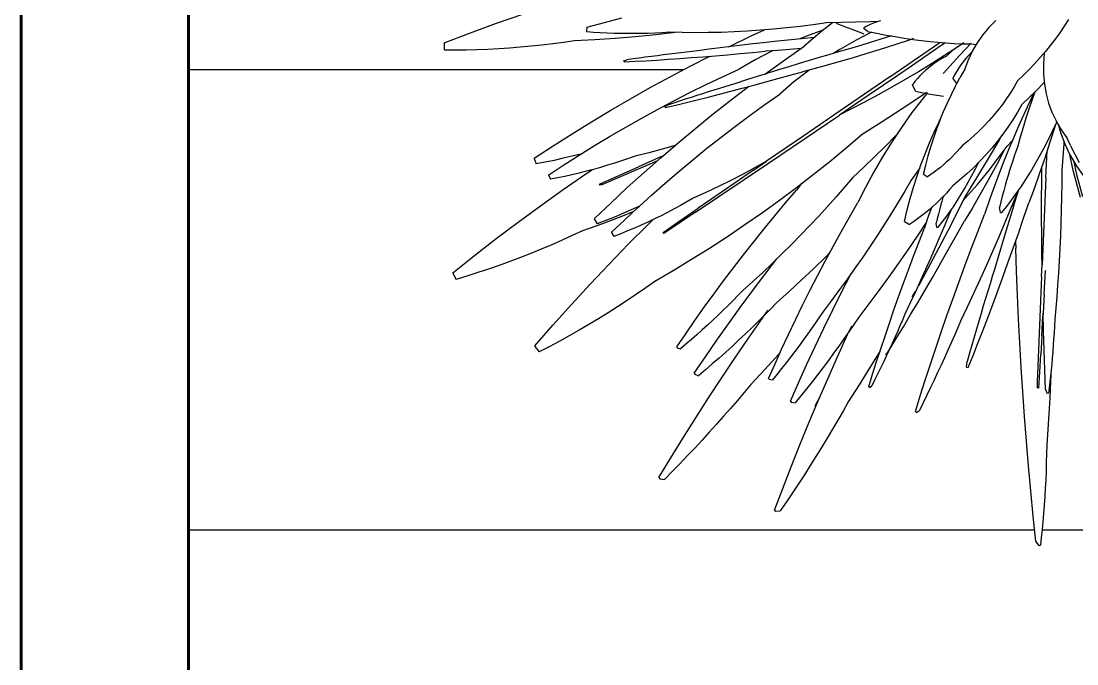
# Model space of a CAD drawing. Header units: metres. Extents: x 244.4 to 340.3, y -4.1 to 64.3.
# Drawn here: x 244.401 to 245.347, y 40.267 to 40.843 of the extents above; entities that cross this region are included whole.
import ezdxf

# ---------------------------------------------------------------- set-up
doc = ezdxf.new("R2010")
doc.units = ezdxf.units.M
doc.layers.add('A-WALL', color=6, linetype='Continuous', lineweight=60)
doc.layers.add('Edges', color=7, linetype='Continuous')

msp = doc.modelspace()

# ---------------------------------------------------------------- linework, layer by layer
at = {"layer": 'A-WALL'}
for p, q in [((244.40089, 31.3523), (244.40089, 64.279)), ((244.55089, 40.38724), (244.55089, 59.97708)), ((244.55089, 31.3523), (244.55089, 40.38724))]:
    msp.add_line(p, q, dxfattribs=at)
at = {"layer": 'Edges'}
for p, q in [((244.8269, 40.84136), (244.85048, 40.8497)), ((244.92354, 40.84215), (244.93919, 40.84628)), ((244.8034, 40.83273), (244.8269, 40.84136)), ((244.90791, 40.83783), (244.90733, 40.83418)), ((244.90791, 40.83783), (244.92354, 40.84215)), ((245.08693, 40.83726), (245.0751, 40.8361)), ((245.09878, 40.83861), (245.08693, 40.83726)), ((245.11064, 40.84014), (245.09878, 40.83861)), ((245.12251, 40.84185), (245.11064, 40.84014)), ((245.12801, 40.8419), (245.11849, 40.8345)), ((245.13553, 40.84197), (245.12251, 40.84185)), ((245.13163, 40.84132), (245.13114, 40.84193)), ((245.13163, 40.84132), (245.13961, 40.83811)), ((245.14858, 40.84227), (245.13553, 40.84197)), ((245.13961, 40.83811), (245.14748, 40.83507)), ((245.16167, 40.84273), (245.14858, 40.84227)), ((245.15603, 40.83683), (245.15662, 40.8376)), ((245.15916, 40.83413), (245.15603, 40.83683)), ((245.15818, 40.83854), (245.15662, 40.8376)), ((245.1598, 40.83943), (245.15818, 40.83854)), ((245.16149, 40.84026), (245.1598, 40.83943)), ((245.16325, 40.84104), (245.16149, 40.84026)), ((245.16918, 40.84309), (245.16167, 40.84273)), ((245.16508, 40.84176), (245.16325, 40.84104)), ((245.16697, 40.84242), (245.16508, 40.84176)), ((245.16894, 40.84303), (245.16697, 40.84242)), ((245.17097, 40.84358), (245.16894, 40.84303)), ((245.26791, 40.83754), (245.26232, 40.83088)), ((245.27414, 40.84378), (245.26791, 40.83754)), ((245.33545, 40.83882), (245.33148, 40.83297)), ((245.33926, 40.84476), (245.33545, 40.83882)), ((244.77997, 40.8238), (244.8034, 40.83273)), ((244.90767, 40.83367), (244.90733, 40.83418)), ((244.91371, 40.83322), (244.90767, 40.83367)), ((244.91979, 40.83285), (244.91371, 40.83322)), ((244.93316, 40.82779), (244.91491, 40.82655)), ((244.92588, 40.83255), (244.91979, 40.83285)), ((244.932, 40.83233), (244.92588, 40.83255)), ((244.93813, 40.83218), (244.932, 40.83233)), ((244.95143, 40.82933), (244.93316, 40.82779)), ((244.94429, 40.83211), (244.93813, 40.83218)), ((244.95046, 40.83212), (244.94429, 40.83211)), ((244.95665, 40.8322), (244.95046, 40.83212)), ((244.96972, 40.83117), (244.95143, 40.82933)), ((244.96286, 40.83236), (244.95665, 40.8322)), ((244.96908, 40.8326), (244.96286, 40.83236)), ((244.97531, 40.83291), (244.96908, 40.8326)), ((244.98683, 40.83317), (244.96972, 40.83117)), ((244.98156, 40.8333), (244.97531, 40.83291)), ((244.99311, 40.83302), (244.98156, 40.8333)), ((245.00472, 40.83291), (244.99311, 40.83302)), ((245.01636, 40.83299), (245.00472, 40.83291)), ((245.02805, 40.83325), (245.01636, 40.83299)), ((245.03977, 40.83369), (245.02805, 40.83325)), ((245.03676, 40.82124), (245.05512, 40.83001)), ((245.05152, 40.83431), (245.03977, 40.83369)), ((245.0633, 40.83511), (245.05152, 40.83431)), ((245.05512, 40.83001), (245.06682, 40.83541)), ((245.0751, 40.8361), (245.0633, 40.83511)), ((245.10282, 40.82787), (245.09386, 40.82696)), ((245.10443, 40.82985), (245.09851, 40.82743)), ((245.11849, 40.8345), (245.10258, 40.82091)), ((245.11165, 40.82873), (245.10282, 40.82787)), ((245.11935, 40.83516), (245.10443, 40.82985)), ((245.11174, 40.82874), (245.11165, 40.82873)), ((245.14748, 40.83507), (245.15524, 40.83219)), ((245.16267, 40.83341), (245.14906, 40.82636)), ((245.15524, 40.83219), (245.15608, 40.83189)), ((245.15916, 40.83413), (245.16759, 40.83241)), ((245.16759, 40.83241), (245.17588, 40.83084)), ((245.18064, 40.83), (245.17127, 40.82711)), ((245.17588, 40.83084), (245.18402, 40.82941)), ((245.18402, 40.82941), (245.19203, 40.82811)), ((245.19203, 40.82811), (245.19988, 40.82696)), ((245.20045, 40.82771), (245.19733, 40.82666)), ((245.26232, 40.83088), (245.25739, 40.82382)), ((245.33148, 40.83297), (245.32735, 40.82723)), ((244.77997, 40.8238), (244.78001, 40.81778)), ((244.81909, 40.81799), (244.80943, 40.81761)), ((244.82877, 40.8185), (244.81909, 40.81799)), ((244.83845, 40.81913), (244.82877, 40.8185)), ((244.84815, 40.8199), (244.83845, 40.81913)), ((244.85785, 40.82079), (244.84815, 40.8199)), ((244.86755, 40.8218), (244.85785, 40.82079)), ((244.87726, 40.82295), (244.86755, 40.8218)), ((244.88697, 40.82421), (244.87726, 40.82295)), ((244.89668, 40.82561), (244.88697, 40.82421)), ((244.91491, 40.82655), (244.89668, 40.82561)), ((245.01726, 40.81804), (245.00713, 40.81672)), ((245.02729, 40.81931), (245.01726, 40.81804)), ((245.03718, 40.82054), (245.02729, 40.81931)), ((245.03472, 40.82023), (245.03676, 40.82124)), ((245.04696, 40.82172), (245.03718, 40.82054)), ((245.0566, 40.82286), (245.04696, 40.82172)), ((245.06612, 40.82396), (245.0566, 40.82286)), ((245.0755, 40.825), (245.06612, 40.82396)), ((245.08475, 40.82601), (245.0755, 40.825)), ((245.08969, 40.81795), (245.07846, 40.81703)), ((245.09386, 40.82696), (245.08475, 40.82601)), ((245.08594, 40.80919), (245.10258, 40.82091)), ((245.0997, 40.81889), (245.08969, 40.81795)), ((245.13447, 40.81794), (245.12908, 40.81449)), ((245.14178, 40.81814), (245.13325, 40.8157)), ((245.14906, 40.82636), (245.13447, 40.81794)), ((245.15017, 40.8205), (245.14178, 40.81814)), ((245.16077, 40.82384), (245.15017, 40.8205)), ((245.17054, 40.81797), (245.15775, 40.81399)), ((245.17127, 40.82711), (245.16077, 40.82384)), ((245.18374, 40.8222), (245.17054, 40.81797)), ((245.17919, 40.79344), (245.22418, 40.82423)), ((245.19733, 40.82666), (245.18374, 40.8222)), ((245.19988, 40.82696), (245.20759, 40.82595)), ((245.20759, 40.82595), (245.21515, 40.82508)), ((245.22234, 40.81941), (245.21071, 40.81136)), ((245.21515, 40.82508), (245.22256, 40.82436)), ((245.22874, 40.82386), (245.22234, 40.81941)), ((245.22256, 40.82436), (245.22982, 40.82377)), ((245.23987, 40.81998), (245.22828, 40.81247)), ((245.22982, 40.82377), (245.23693, 40.82333)), ((245.23731, 40.8185), (245.23459, 40.81617)), ((245.23693, 40.82333), (245.24389, 40.82303)), ((245.24553, 40.82377), (245.23987, 40.81998)), ((245.25205, 40.82352), (245.2416, 40.81259)), ((245.24389, 40.82303), (245.25068, 40.82287)), ((245.25638, 40.82204), (245.25068, 40.82287)), ((245.25739, 40.82382), (245.25314, 40.81636)), ((245.32304, 40.82159), (245.31857, 40.81605)), ((245.32735, 40.82723), (245.32304, 40.82159)), ((244.78052, 40.81722), (244.78001, 40.81778)), ((244.79014, 40.81722), (244.78052, 40.81722)), ((244.79978, 40.81735), (244.79014, 40.81722)), ((244.80943, 40.81761), (244.79978, 40.81735)), ((244.94091, 40.80776), (244.94358, 40.80868)), ((244.94915, 40.80946), (244.94358, 40.80868)), ((244.95467, 40.81021), (244.94915, 40.80946)), ((244.96014, 40.81094), (244.95467, 40.81021)), ((244.96557, 40.81166), (244.96014, 40.81094)), ((244.96055, 40.80786), (244.97053, 40.80847)), ((244.97094, 40.81236), (244.96557, 40.81166)), ((244.97053, 40.80847), (244.98068, 40.80914)), ((244.97627, 40.81304), (244.97094, 40.81236)), ((244.98155, 40.8137), (244.97627, 40.81304)), ((244.98068, 40.80914), (244.99099, 40.80985)), ((244.98677, 40.81434), (244.98155, 40.8137)), ((244.99194, 40.81496), (244.98677, 40.81434)), ((244.99099, 40.80985), (245.00148, 40.81062)), ((244.99706, 40.81557), (244.99194, 40.81496)), ((245.00212, 40.81615), (244.99706, 40.81557)), ((245.00043, 40.80297), (245.01789, 40.8119)), ((245.00148, 40.81062), (245.01213, 40.81144)), ((245.00713, 40.81672), (245.00212, 40.81615)), ((245.01213, 40.81144), (245.02295, 40.81231)), ((245.02295, 40.81231), (245.03392, 40.81323)), ((245.03392, 40.81323), (245.04506, 40.8142)), ((245.05872, 40.8087), (245.04422, 40.80029)), ((245.04506, 40.8142), (245.05636, 40.81522)), ((245.05636, 40.81522), (245.06781, 40.81629)), ((245.07361, 40.81643), (245.05872, 40.8087)), ((245.07846, 40.81703), (245.06781, 40.81629)), ((245.06947, 40.79725), (245.08594, 40.80919)), ((245.07427, 40.81674), (245.07361, 40.81643)), ((245.11581, 40.8106), (245.10689, 40.80795)), ((245.1246, 40.81319), (245.11581, 40.8106)), ((245.13325, 40.8157), (245.1246, 40.81319)), ((245.1454, 40.81026), (245.13352, 40.80678)), ((245.15775, 40.81399), (245.1454, 40.81026)), ((245.21071, 40.81136), (245.19871, 40.8031)), ((245.22828, 40.81247), (245.21659, 40.80512)), ((245.22428, 40.80878), (245.22152, 40.80708)), ((245.2271, 40.81036), (245.22428, 40.80878)), ((245.22998, 40.81181), (245.2271, 40.81036)), ((245.23459, 40.81617), (245.22998, 40.81181)), ((245.2416, 40.81259), (245.23029, 40.80006)), ((245.24702, 40.80952), (245.24494, 40.80692)), ((245.24918, 40.81202), (245.24702, 40.80952)), ((245.25271, 40.81561), (245.24914, 40.80778)), ((245.25143, 40.81441), (245.24918, 40.81202)), ((245.25271, 40.81561), (245.25143, 40.81441)), ((245.25278, 40.81573), (245.25271, 40.81561)), ((245.25314, 40.81636), (245.25278, 40.81573)), ((245.25291, 40.81585), (245.25278, 40.81573)), ((245.31394, 40.81061), (245.30915, 40.80528)), ((245.31857, 40.81605), (245.31394, 40.81061)), ((245.31746, 40.81456), (245.31684, 40.8051)), ((245.31754, 40.81508), (245.31746, 40.81456)), ((244.55089, 40.79996), (244.99472, 40.79996)), ((244.94111, 40.80679), (244.94091, 40.80776)), ((244.94111, 40.80679), (244.95074, 40.8073)), ((244.95074, 40.8073), (244.96055, 40.80786)), ((244.98246, 40.79348), (245.00043, 40.80297)), ((245.02942, 40.79346), (245.04422, 40.80029)), ((245.07941, 40.79957), (245.07001, 40.79664)), ((245.08869, 40.80243), (245.07941, 40.79957)), ((245.09786, 40.80522), (245.08869, 40.80243)), ((245.10658, 40.79918), (245.09333, 40.78888)), ((245.10689, 40.80795), (245.09786, 40.80522)), ((245.11125, 40.80064), (245.1009, 40.79799)), ((245.10718, 40.7996), (245.10658, 40.79918)), ((245.12213, 40.80358), (245.11125, 40.80064)), ((245.13352, 40.80678), (245.12213, 40.80358)), ((245.19871, 40.8031), (245.18637, 40.79464)), ((245.21659, 40.80512), (245.20479, 40.79792)), ((245.21109, 40.79907), (245.20863, 40.79677)), ((245.21361, 40.80126), (245.21109, 40.79907)), ((245.21618, 40.80332), (245.21361, 40.80126)), ((245.21882, 40.80526), (245.21618, 40.80332)), ((245.22152, 40.80708), (245.21882, 40.80526)), ((245.23029, 40.80006), (245.22711, 40.79634)), ((245.24102, 40.80139), (245.23919, 40.79846)), ((245.24294, 40.80421), (245.24102, 40.80139)), ((245.24253, 40.79312), (245.24668, 40.80034)), ((245.24494, 40.80692), (245.24294, 40.80421)), ((245.24914, 40.80778), (245.24626, 40.79962)), ((245.24743, 40.80249), (245.2473, 40.80226)), ((245.30419, 40.80005), (245.29907, 40.79493)), ((245.30915, 40.80528), (245.30419, 40.80005)), ((245.31684, 40.8051), (245.31693, 40.79588)), ((244.96463, 40.78374), (244.98246, 40.79348)), ((245.01471, 40.78644), (245.02942, 40.79346)), ((245.05087, 40.79058), (245.04114, 40.78745)), ((245.0605, 40.79364), (245.05087, 40.79058)), ((245.06764, 40.79589), (245.0605, 40.79364)), ((245.06764, 40.79589), (245.06947, 40.79725)), ((245.07001, 40.79664), (245.06764, 40.79589)), ((245.06813, 40.78886), (245.07891, 40.79182)), ((245.07891, 40.79182), (245.08983, 40.79487)), ((245.08983, 40.79487), (245.1009, 40.79799)), ((245.17919, 40.79344), (245.13962, 40.76621)), ((245.18637, 40.79464), (245.17371, 40.78599)), ((245.19289, 40.79089), (245.18089, 40.78402)), ((245.20479, 40.79792), (245.19289, 40.79089)), ((245.20391, 40.79179), (245.20165, 40.78912)), ((245.20624, 40.79434), (245.20391, 40.79179)), ((245.20863, 40.79677), (245.20624, 40.79434)), ((245.23745, 40.79543), (245.23578, 40.79229)), ((245.23939, 40.78731), (245.23578, 40.79229)), ((245.23919, 40.79846), (245.23745, 40.79543)), ((245.23939, 40.78731), (245.2421, 40.79237)), ((245.24253, 40.79312), (245.2421, 40.79237)), ((245.29378, 40.78991), (245.29063, 40.78445)), ((245.29907, 40.79493), (245.29378, 40.78991)), ((245.31693, 40.79588), (245.31775, 40.78692)), ((244.94694, 40.77377), (244.96463, 40.78374)), ((245.00011, 40.77922), (245.01471, 40.78644)), ((245.02155, 40.78144), (245.01652, 40.77987)), ((245.02652, 40.78299), (245.02155, 40.78144)), ((245.02651, 40.77779), (245.03669, 40.78044)), ((245.03144, 40.78451), (245.02652, 40.78299)), ((245.03632, 40.78599), (245.03144, 40.78451)), ((245.04114, 40.78745), (245.03632, 40.78599)), ((245.03669, 40.78044), (245.04702, 40.78317)), ((245.03703, 40.77273), (245.05259, 40.78466)), ((245.04702, 40.78317), (245.0575, 40.78597)), ((245.0575, 40.78597), (245.06813, 40.78886)), ((245.09333, 40.78888), (245.08059, 40.77799)), ((245.17371, 40.78599), (245.16075, 40.77719)), ((245.18089, 40.78402), (245.16878, 40.77732)), ((245.20165, 40.78912), (245.19944, 40.78634)), ((245.20226, 40.78045), (245.19944, 40.78634)), ((245.20226, 40.78045), (245.21181, 40.77852)), ((245.23439, 40.7776), (245.23815, 40.78504)), ((245.23815, 40.78504), (245.23939, 40.78731)), ((245.29063, 40.78445), (245.2873, 40.77909)), ((245.31059, 40.78112), (245.30419, 40.77472)), ((245.3093, 40.78024), (245.30917, 40.77989)), ((245.31678, 40.78765), (245.31059, 40.78112)), ((245.3176, 40.78856), (245.31678, 40.78765)), ((245.31775, 40.78692), (245.31929, 40.77823)), ((244.92939, 40.76357), (244.94694, 40.77377)), ((244.97122, 40.7642), (244.98561, 40.77181)), ((244.99072, 40.77158), (244.98542, 40.76985)), ((244.98561, 40.77181), (245.00011, 40.77922)), ((244.99597, 40.7733), (244.99072, 40.77158)), ((245.00118, 40.77498), (244.99597, 40.7733)), ((244.99693, 40.77033), (245.00663, 40.77274)), ((245.00634, 40.77664), (245.00118, 40.77498)), ((245.01146, 40.77827), (245.00634, 40.77664)), ((245.00663, 40.77274), (245.01649, 40.77523)), ((245.01652, 40.77987), (245.01146, 40.77827)), ((245.01649, 40.77523), (245.02651, 40.77779)), ((245.02107, 40.76015), (245.03703, 40.77273)), ((245.06726, 40.76861), (245.08059, 40.77799)), ((245.15658, 40.77078), (245.14429, 40.76441)), ((245.16075, 40.77719), (245.14754, 40.76823)), ((245.16878, 40.77732), (245.15658, 40.77078)), ((245.20785, 40.77643), (245.19019, 40.76461)), ((245.20901, 40.77438), (245.19908, 40.76128)), ((245.21109, 40.77866), (245.20785, 40.77643)), ((245.21227, 40.77844), (245.20901, 40.77438)), ((245.21209, 40.77935), (245.21109, 40.77866)), ((245.21181, 40.77852), (245.22125, 40.77689)), ((245.21288, 40.77919), (245.21266, 40.77892)), ((245.22125, 40.77689), (245.2273, 40.77604)), ((245.23083, 40.77005), (245.23439, 40.7776)), ((245.28378, 40.77384), (245.28008, 40.7687)), ((245.2873, 40.77909), (245.28378, 40.77384)), ((245.30419, 40.77472), (245.2976, 40.76846)), ((245.30762, 40.77764), (245.3022, 40.76607)), ((245.30646, 40.77222), (245.3038, 40.76432)), ((245.30917, 40.77989), (245.30646, 40.77222)), ((245.30649, 40.77743), (245.30762, 40.77764)), ((245.30807, 40.7786), (245.30762, 40.77764)), ((245.30843, 40.77937), (245.30807, 40.7786)), ((245.31929, 40.77823), (245.32154, 40.76983)), ((244.91199, 40.75313), (244.92939, 40.76357)), ((244.95693, 40.7564), (244.97122, 40.7642)), ((244.97762, 40.76669), (244.98009, 40.76808)), ((244.978, 40.76577), (244.97762, 40.76669)), ((244.978, 40.76577), (244.98738, 40.76801)), ((244.98542, 40.76985), (244.98009, 40.76808)), ((244.98738, 40.76801), (244.99693, 40.77033)), ((245.05406, 40.75904), (245.06726, 40.76861)), ((245.13962, 40.76621), (245.10207, 40.74062)), ((245.14754, 40.76823), (245.13408, 40.75915)), ((245.14429, 40.76441), (245.13492, 40.75972)), ((245.19019, 40.76461), (245.17235, 40.75301)), ((245.19908, 40.76128), (245.18966, 40.74803)), ((245.22448, 40.75511), (245.22746, 40.7624)), ((245.22746, 40.7624), (245.23083, 40.77005)), ((245.2762, 40.76367), (245.27215, 40.75874)), ((245.28008, 40.7687), (245.2762, 40.76367)), ((245.29367, 40.76164), (245.2895, 40.75495)), ((245.2976, 40.76846), (245.29367, 40.76164)), ((245.3022, 40.76607), (245.29461, 40.74916)), ((245.3038, 40.76432), (245.30119, 40.7562)), ((245.32154, 40.76983), (245.3245, 40.76174)), ((245.3245, 40.76174), (245.32816, 40.75398)), ((244.89474, 40.74245), (244.91199, 40.75313)), ((244.94276, 40.74842), (244.95693, 40.7564)), ((245.00529, 40.74735), (245.02107, 40.76015)), ((245.041, 40.74931), (245.05406, 40.75904)), ((245.07051, 40.71603), (245.13408, 40.75915)), ((245.17235, 40.75301), (245.15435, 40.74165)), ((245.219, 40.74366), (245.22345, 40.75308)), ((245.22131, 40.74679), (245.22429, 40.75464)), ((245.22345, 40.75308), (245.22429, 40.75464)), ((245.22429, 40.75464), (245.22448, 40.75511)), ((245.22448, 40.75511), (245.22509, 40.75633)), ((245.26791, 40.75393), (245.2635, 40.74924)), ((245.27215, 40.75874), (245.26791, 40.75393)), ((245.2895, 40.75495), (245.28511, 40.7484)), ((245.30119, 40.7562), (245.29862, 40.74785)), ((245.32538, 40.74533), (245.32886, 40.75265)), ((245.32816, 40.75398), (245.32854, 40.7532)), ((245.32854, 40.7532), (245.3329, 40.74578)), ((245.32886, 40.75265), (245.3289, 40.75273)), ((244.87764, 40.73155), (244.89474, 40.74245)), ((244.92871, 40.74024), (244.94276, 40.74842)), ((244.98969, 40.73435), (245.00529, 40.74735)), ((245.02808, 40.7394), (245.041, 40.74931)), ((245.18966, 40.74803), (245.18075, 40.73466)), ((245.2148, 40.73411), (245.219, 40.74366)), ((245.21853, 40.73883), (245.22131, 40.74679)), ((245.25891, 40.74466), (245.25414, 40.74019)), ((245.2635, 40.74924), (245.25891, 40.74466)), ((245.28511, 40.7484), (245.2805, 40.74198)), ((245.29461, 40.74916), (245.28908, 40.73628)), ((245.29862, 40.74785), (245.29611, 40.73928)), ((245.32142, 40.73734), (245.32538, 40.74533)), ((245.32736, 40.74949), (245.32303, 40.73572)), ((245.33045, 40.7501), (245.33225, 40.74339)), ((245.33225, 40.74339), (245.33595, 40.73329)), ((245.3329, 40.74578), (245.33793, 40.73875)), ((244.91477, 40.73188), (244.92871, 40.74024)), ((244.97428, 40.72114), (244.98969, 40.73435)), ((245.0153, 40.72932), (245.02808, 40.7394)), ((245.10207, 40.74062), (245.06872, 40.71775)), ((245.15435, 40.74165), (245.13999, 40.72938)), ((245.18075, 40.73466), (245.17239, 40.72122)), ((245.18426, 40.7405), (245.17493, 40.7311)), ((245.18548, 40.74176), (245.18426, 40.7405)), ((245.21084, 40.72443), (245.2148, 40.73411)), ((245.21595, 40.73077), (245.21853, 40.73883)), ((245.24921, 40.73584), (245.2441, 40.73161)), ((245.25414, 40.74019), (245.24921, 40.73584)), ((245.27739, 40.73734), (245.26728, 40.72018)), ((245.27565, 40.73569), (245.27059, 40.72955)), ((245.2805, 40.74198), (245.27565, 40.73569)), ((245.27942, 40.74084), (245.27739, 40.73734)), ((245.28908, 40.73628), (245.28444, 40.73137)), ((245.28846, 40.73484), (245.28748, 40.73256)), ((245.28908, 40.73628), (245.28846, 40.73484)), ((245.28847, 40.73564), (245.28846, 40.73484)), ((245.29611, 40.73928), (245.29364, 40.73049)), ((245.31742, 40.72961), (245.32142, 40.73734)), ((245.32303, 40.73572), (245.31804, 40.72047)), ((245.33508, 40.73344), (245.33427, 40.72146)), ((245.3352, 40.73534), (245.33508, 40.73344)), ((245.33595, 40.73329), (245.34052, 40.72361)), ((245.34112, 40.73196), (245.33758, 40.7395)), ((244.8607, 40.72042), (244.87764, 40.73155)), ((244.88726, 40.7146), (244.90095, 40.72333)), ((244.90239, 40.72422), (244.89461, 40.72226)), ((244.90095, 40.72333), (244.91477, 40.73188)), ((244.96325, 40.72539), (244.95121, 40.72237)), ((244.97523, 40.72861), (244.96325, 40.72539)), ((244.9869, 40.73196), (244.97523, 40.72861)), ((245.00266, 40.71907), (245.0153, 40.72932)), ((245.13999, 40.72938), (245.12541, 40.71734)), ((245.17493, 40.7311), (245.16548, 40.72174)), ((245.20712, 40.71462), (245.21084, 40.72443)), ((245.21357, 40.72262), (245.21595, 40.73077)), ((245.23731, 40.72399), (245.2349, 40.72154)), ((245.23965, 40.72648), (245.23731, 40.72399)), ((245.24191, 40.72902), (245.23965, 40.72648)), ((245.2441, 40.73161), (245.24191, 40.72902)), ((245.2653, 40.72354), (245.25979, 40.71768)), ((245.27059, 40.72955), (245.2653, 40.72354)), ((245.27376, 40.71683), (245.27909, 40.72397)), ((245.28179, 40.7277), (245.27505, 40.71495)), ((245.27909, 40.72397), (245.28444, 40.73137)), ((245.28748, 40.73256), (245.28085, 40.71632)), ((245.29219, 40.7265), (245.29075, 40.72241)), ((245.29364, 40.73049), (245.29219, 40.7265)), ((245.31338, 40.72214), (245.31742, 40.72961)), ((245.31908, 40.70323), (245.32018, 40.72701)), ((245.33984, 40.72505), (245.34322, 40.70978)), ((245.34052, 40.72361), (245.34099, 40.72263)), ((245.34112, 40.73196), (245.34149, 40.73118)), ((245.34523, 40.72374), (245.34149, 40.73118)), ((245.34917, 40.71639), (245.34523, 40.72374)), ((244.8607, 40.72042), (244.86054, 40.72015)), ((244.86054, 40.72015), (244.86243, 40.71527)), ((244.87052, 40.71686), (244.86243, 40.71527)), ((244.87858, 40.71855), (244.87052, 40.71686)), ((244.87369, 40.70568), (244.88726, 40.7146)), ((244.88661, 40.72035), (244.87858, 40.71855)), ((244.89461, 40.72226), (244.88661, 40.72035)), ((244.92625, 40.7141), (244.91994, 40.71223)), ((244.92158, 40.69686), (244.97125, 40.71848)), ((244.93254, 40.71604), (244.92625, 40.7141)), ((244.93879, 40.71807), (244.93254, 40.71604)), ((244.94502, 40.72018), (244.93879, 40.71807)), ((244.95121, 40.72237), (244.94502, 40.72018)), ((244.97481, 40.72212), (244.95394, 40.71278)), ((244.95905, 40.70773), (244.97428, 40.72114)), ((244.97609, 40.72269), (244.97481, 40.72212)), ((244.99016, 40.70866), (245.00266, 40.71907)), ((245.00519, 40.67196), (245.07051, 40.71603)), ((245.05708, 40.70973), (245.06872, 40.71775)), ((245.06872, 40.71775), (245.0587, 40.71213)), ((245.12541, 40.71734), (245.11063, 40.70553)), ((245.16548, 40.72174), (245.15591, 40.71245)), ((245.17239, 40.72122), (245.16459, 40.70771)), ((245.20366, 40.70469), (245.20712, 40.71462)), ((245.20941, 40.70602), (245.21139, 40.71436)), ((245.21139, 40.71436), (245.21357, 40.72262)), ((245.22722, 40.7145), (245.22451, 40.71225)), ((245.22985, 40.71679), (245.22722, 40.7145)), ((245.23241, 40.71914), (245.22985, 40.71679)), ((245.2349, 40.72154), (245.23241, 40.71914)), ((245.25979, 40.71768), (245.25406, 40.71196)), ((245.25588, 40.71105), (245.25856, 40.71645)), ((245.26728, 40.72018), (245.25697, 40.70301)), ((245.27505, 40.71495), (245.26739, 40.70084)), ((245.26843, 40.70995), (245.27376, 40.71683)), ((245.28085, 40.71632), (245.27471, 40.70045)), ((245.28795, 40.71394), (245.28657, 40.70956)), ((245.28934, 40.71822), (245.28795, 40.71394)), ((245.29075, 40.72241), (245.28934, 40.71822)), ((245.30517, 40.70797), (245.30929, 40.71493)), ((245.30929, 40.71493), (245.31338, 40.72214)), ((245.31804, 40.72047), (245.31317, 40.70618)), ((245.33427, 40.72146), (245.3334, 40.70966)), ((245.34099, 40.72263), (245.34644, 40.71337)), ((245.34367, 40.71826), (245.34653, 40.70575)), ((244.87369, 40.70568), (244.87356, 40.70547)), ((244.87356, 40.70547), (244.87507, 40.70156)), ((244.88647, 40.69229), (244.90686, 40.70642)), ((244.89444, 40.70563), (244.88801, 40.70418)), ((244.90085, 40.70715), (244.89444, 40.70563)), ((244.90724, 40.70876), (244.90085, 40.70715)), ((244.90686, 40.70642), (244.91283, 40.71043)), ((244.9136, 40.71046), (244.90724, 40.70876)), ((244.91994, 40.71223), (244.9136, 40.71046)), ((244.93381, 40.7037), (244.95394, 40.71278)), ((244.94401, 40.69412), (244.95905, 40.70773)), ((244.97782, 40.69808), (244.99016, 40.70866)), ((245.05708, 40.70973), (245.03124, 40.69188)), ((245.04779, 40.70625), (245.03679, 40.70055)), ((245.0587, 40.71213), (245.04779, 40.70625)), ((245.11063, 40.70553), (245.09563, 40.69395)), ((245.15591, 40.71245), (245.14622, 40.7032)), ((245.16459, 40.70771), (245.15736, 40.69417)), ((245.20596, 40.71128), (245.19844, 40.70091)), ((245.20043, 40.69463), (245.20366, 40.70469)), ((245.2063, 40.71175), (245.20596, 40.71128)), ((245.20635, 40.71182), (245.2063, 40.71175)), ((245.20941, 40.70602), (245.21298, 40.70376)), ((245.21597, 40.7058), (245.21298, 40.70376)), ((245.21889, 40.7079), (245.21597, 40.7058)), ((245.22174, 40.71005), (245.21889, 40.7079)), ((245.22451, 40.71225), (245.22174, 40.71005)), ((245.24811, 40.70639), (245.24195, 40.70096)), ((245.25406, 40.71196), (245.24811, 40.70639)), ((245.24944, 40.69888), (245.25268, 40.70486)), ((245.25268, 40.70486), (245.25588, 40.71105)), ((245.2631, 40.70333), (245.26843, 40.70995)), ((245.28522, 40.70509), (245.28389, 40.70053)), ((245.28657, 40.70956), (245.28522, 40.70509)), ((245.30101, 40.70128), (245.30517, 40.70797)), ((245.31317, 40.70618), (245.30842, 40.69288)), ((245.31533, 40.69976), (245.31546, 40.7129)), ((245.3334, 40.70966), (245.33327, 40.69754)), ((245.34322, 40.70978), (245.34968, 40.68561)), ((245.34644, 40.71337), (245.35272, 40.70459)), ((245.34653, 40.70575), (245.35183, 40.68624)), ((244.88155, 40.70283), (244.87507, 40.70156)), ((244.88801, 40.70418), (244.88155, 40.70283)), ((244.91921, 40.69707), (244.93381, 40.7037)), ((244.9196, 40.69615), (244.91921, 40.69707)), ((244.92158, 40.69686), (244.9196, 40.69615)), ((244.96562, 40.68734), (244.97782, 40.69808)), ((245.02568, 40.69504), (245.01447, 40.68971)), ((245.03679, 40.70055), (245.02568, 40.69504)), ((245.09923, 40.69673), (245.09562, 40.69186)), ((245.10021, 40.69805), (245.09923, 40.69673)), ((245.14622, 40.7032), (245.13876, 40.69448)), ((245.19844, 40.70091), (245.19268, 40.69099)), ((245.23557, 40.69568), (245.23284, 40.69245)), ((245.24195, 40.70096), (245.23557, 40.69568)), ((245.24617, 40.6931), (245.24944, 40.69888)), ((245.25697, 40.70301), (245.24649, 40.68585)), ((245.25247, 40.69088), (245.25778, 40.69697)), ((245.25778, 40.69697), (245.2631, 40.70333)), ((245.26739, 40.70084), (245.26002, 40.68767)), ((245.27471, 40.70045), (245.26909, 40.685)), ((245.28258, 40.69587), (245.28128, 40.69112)), ((245.28389, 40.70053), (245.28258, 40.69587)), ((245.29258, 40.68869), (245.29681, 40.69485)), ((245.29681, 40.69485), (245.30101, 40.70128)), ((245.31525, 40.68358), (245.31533, 40.69976)), ((245.31908, 40.70323), (245.31561, 40.62497)), ((245.33327, 40.69754), (245.33307, 40.68559)), ((244.86628, 40.67791), (244.88647, 40.69229)), ((244.92916, 40.68031), (244.94401, 40.69412)), ((244.95482, 40.67756), (244.96562, 40.68734)), ((245.01447, 40.68971), (245.00317, 40.68456)), ((245.02643, 40.68858), (245.00759, 40.67562)), ((245.03124, 40.69188), (245.02643, 40.68858)), ((245.09563, 40.69395), (245.08043, 40.68261)), ((245.08579, 40.68034), (245.09562, 40.69186)), ((245.13116, 40.6858), (245.12342, 40.67716)), ((245.13876, 40.69448), (245.13116, 40.6858)), ((245.15736, 40.69417), (245.15072, 40.68062)), ((245.19268, 40.69099), (245.18677, 40.68108)), ((245.19746, 40.68445), (245.20043, 40.69463)), ((245.2271, 40.68616), (245.22408, 40.6831)), ((245.22738, 40.68684), (245.22688, 40.68522)), ((245.2272, 40.68627), (245.2271, 40.68616)), ((245.23002, 40.68927), (245.2272, 40.68627)), ((245.23284, 40.69245), (245.23002, 40.68927)), ((245.24649, 40.68585), (245.23894, 40.67064)), ((245.23953, 40.68217), (245.24287, 40.68753)), ((245.24287, 40.68753), (245.24617, 40.6931)), ((245.24717, 40.68505), (245.25247, 40.69088)), ((245.26002, 40.68767), (245.25295, 40.67544)), ((245.28001, 40.68629), (245.27876, 40.68136)), ((245.28128, 40.69112), (245.28001, 40.68629)), ((245.2883, 40.68279), (245.29258, 40.68869)), ((245.29177, 40.68543), (245.2895, 40.67991)), ((245.29382, 40.6905), (245.29177, 40.68543)), ((245.29418, 40.69102), (245.2922, 40.68468)), ((245.30842, 40.69288), (245.30381, 40.6806)), ((245.33307, 40.68559), (245.33279, 40.67381)), ((244.8463, 40.66328), (244.86628, 40.67791)), ((244.9145, 40.66631), (244.92916, 40.68031)), ((244.94168, 40.66537), (244.95357, 40.67643)), ((244.95482, 40.67756), (244.94753, 40.67424)), ((244.95357, 40.67643), (244.95482, 40.67756)), ((244.99174, 40.67809), (244.98595, 40.67497)), ((244.99748, 40.68129), (244.99174, 40.67809)), ((245.00317, 40.68456), (244.99748, 40.68129)), ((245.08043, 40.68261), (245.06503, 40.6715)), ((245.07612, 40.66877), (245.08579, 40.68034)), ((245.12342, 40.67716), (245.11553, 40.66857)), ((245.14313, 40.66751), (245.15072, 40.68062)), ((245.18677, 40.68108), (245.18071, 40.67119)), ((245.19474, 40.67414), (245.19746, 40.68445)), ((245.21673, 40.67673), (245.21396, 40.66913)), ((245.21778, 40.67718), (245.2145, 40.67431)), ((245.22098, 40.68011), (245.21778, 40.67718)), ((245.22408, 40.6831), (245.22098, 40.68011)), ((245.22477, 40.67784), (245.22373, 40.67403)), ((245.22582, 40.68156), (245.22477, 40.67784)), ((245.22688, 40.68522), (245.22582, 40.68156)), ((245.23278, 40.67208), (245.23617, 40.67702)), ((245.23617, 40.67702), (245.23953, 40.68217)), ((245.24491, 40.68267), (245.24717, 40.68505)), ((245.26909, 40.685), (245.26399, 40.67)), ((245.27876, 40.68136), (245.27754, 40.67634)), ((245.27844, 40.6717), (245.27754, 40.67634)), ((245.27965, 40.67179), (245.28399, 40.67716)), ((245.28399, 40.67716), (245.2883, 40.68279)), ((245.2895, 40.67991), (245.28683, 40.67345)), ((245.2922, 40.68468), (245.28842, 40.67236)), ((245.2895, 40.67991), (245.28968, 40.67648)), ((245.29908, 40.6667), (245.30381, 40.6806)), ((245.31525, 40.66723), (245.31525, 40.68358)), ((244.93966, 40.66854), (244.92182, 40.66178)), ((244.93242, 40.6677), (244.9248, 40.66458)), ((244.94, 40.67092), (244.93242, 40.6677)), ((244.94912, 40.67229), (244.93966, 40.66854)), ((244.94753, 40.67424), (244.94, 40.67092)), ((244.97425, 40.66895), (244.96834, 40.66606)), ((244.98012, 40.67192), (244.97425, 40.66895)), ((245.00519, 40.67196), (244.97864, 40.65412)), ((244.98595, 40.67497), (244.98012, 40.67192)), ((244.98943, 40.66305), (245.00759, 40.67562)), ((245.06503, 40.6715), (245.04944, 40.66064)), ((245.06661, 40.65717), (245.07612, 40.66877)), ((245.11553, 40.66857), (245.1075, 40.66003)), ((245.13571, 40.65439), (245.14313, 40.66751)), ((245.18071, 40.67119), (245.17451, 40.66131)), ((245.19226, 40.66372), (245.19474, 40.67414)), ((245.20766, 40.66876), (245.2041, 40.66608)), ((245.21112, 40.6715), (245.20766, 40.66876)), ((245.21396, 40.66913), (245.20988, 40.65711)), ((245.2145, 40.67431), (245.21112, 40.6715)), ((245.22271, 40.67016), (245.22171, 40.66621)), ((245.22373, 40.67403), (245.22271, 40.67016)), ((245.2259, 40.66284), (245.22935, 40.66736)), ((245.23213, 40.66947), (245.22818, 40.65987)), ((245.22935, 40.66736), (245.23278, 40.67208)), ((245.23894, 40.67064), (245.23117, 40.6554)), ((245.23377, 40.67353), (245.23213, 40.66947)), ((245.25295, 40.67544), (245.24619, 40.6642)), ((245.25802, 40.6546), (245.26399, 40.67)), ((245.27844, 40.6717), (245.27965, 40.67179)), ((245.28683, 40.67345), (245.28177, 40.66137)), ((245.28842, 40.67236), (245.28461, 40.6598)), ((245.29438, 40.65309), (245.29908, 40.6667)), ((245.31533, 40.65072), (245.31525, 40.66723)), ((245.33279, 40.67381), (245.33244, 40.66219)), ((244.82653, 40.64839), (244.8463, 40.66328)), ((244.92182, 40.66178), (244.90386, 40.6553)), ((244.9145, 40.66631), (244.9144, 40.66602)), ((244.9144, 40.66602), (244.91714, 40.66156)), ((244.9248, 40.66458), (244.91714, 40.66156)), ((244.92994, 40.65415), (244.94168, 40.66537)), ((244.95036, 40.65785), (244.94429, 40.65527)), ((244.94492, 40.64329), (244.96244, 40.66087)), ((244.95639, 40.6605), (244.95036, 40.65785)), ((244.96238, 40.66324), (244.95639, 40.6605)), ((244.96834, 40.66606), (244.96238, 40.66324)), ((244.96244, 40.66087), (244.96757, 40.66589)), ((244.97627, 40.65391), (244.98943, 40.66305)), ((245.04944, 40.66064), (245.03366, 40.65002)), ((245.05725, 40.64553), (245.06661, 40.65717)), ((245.1075, 40.66003), (245.09933, 40.65154)), ((245.17451, 40.66131), (245.16815, 40.65146)), ((245.19226, 40.66372), (245.19673, 40.6609)), ((245.20046, 40.66346), (245.19673, 40.6609)), ((245.2041, 40.66608), (245.20046, 40.66346)), ((245.21182, 40.66284), (245.20378, 40.65068)), ((245.2051, 40.64477), (245.20988, 40.65711)), ((245.22171, 40.66621), (245.22073, 40.66219)), ((245.22145, 40.65848), (245.22073, 40.66219)), ((245.22145, 40.65848), (245.22242, 40.65855)), ((245.22242, 40.65855), (245.2259, 40.66284)), ((245.22818, 40.65987), (245.22412, 40.6502)), ((245.23903, 40.65139), (245.24619, 40.6642)), ((245.28177, 40.66137), (245.27657, 40.6492)), ((245.28461, 40.6598), (245.28077, 40.647)), ((245.33244, 40.66219), (245.33202, 40.65075)), ((244.80699, 40.63325), (244.82653, 40.64839)), ((244.89473, 40.65104), (244.88553, 40.64688)), ((244.90386, 40.6553), (244.89473, 40.65104)), ((244.92994, 40.65415), (244.92985, 40.65392)), ((244.92985, 40.65392), (244.93205, 40.65035)), ((244.93819, 40.65277), (244.93205, 40.65035)), ((244.94429, 40.65527), (244.93819, 40.65277)), ((244.97682, 40.65307), (244.97627, 40.65391)), ((244.97864, 40.65412), (244.97682, 40.65307)), ((245.03366, 40.65002), (245.01769, 40.63965)), ((245.09933, 40.65154), (245.09103, 40.64311)), ((245.12844, 40.64127), (245.13571, 40.65439)), ((245.16815, 40.65146), (245.16165, 40.64164)), ((245.20378, 40.65068), (245.19548, 40.63845)), ((245.22412, 40.6502), (245.21995, 40.64045)), ((245.23117, 40.6554), (245.22318, 40.64013)), ((245.23195, 40.63884), (245.23903, 40.65139)), ((245.25219, 40.63931), (245.25802, 40.6546)), ((245.27657, 40.6492), (245.27124, 40.63694)), ((245.28972, 40.63976), (245.29438, 40.65309)), ((245.31548, 40.63405), (245.31533, 40.65072)), ((245.33202, 40.65075), (245.33151, 40.63949)), ((244.86697, 40.63893), (244.8576, 40.63513)), ((244.87628, 40.64285), (244.86697, 40.63893)), ((244.88553, 40.64688), (244.87628, 40.64285)), ((244.92766, 40.6255), (244.94492, 40.64329)), ((245.01769, 40.63965), (245.00153, 40.62953)), ((245.04807, 40.63386), (245.05725, 40.64553)), ((245.09103, 40.64311), (245.08259, 40.63473)), ((245.12135, 40.62813), (245.12844, 40.64127)), ((245.16165, 40.64164), (245.155, 40.63184)), ((245.19548, 40.63845), (245.187, 40.62626)), ((245.20043, 40.63253), (245.2051, 40.64477)), ((245.22318, 40.64013), (245.21499, 40.62483)), ((245.21995, 40.64045), (245.21568, 40.63063)), ((245.22496, 40.62657), (245.23195, 40.63884)), ((245.24652, 40.62414), (245.25219, 40.63931)), ((245.28077, 40.647), (245.27692, 40.63397)), ((245.2851, 40.62671), (245.28972, 40.63976)), ((245.29174, 40.64554), (245.29217, 40.63993)), ((245.29283, 40.61887), (245.29217, 40.63993)), ((245.33151, 40.63949), (245.33094, 40.62841)), ((244.78766, 40.61787), (244.80699, 40.63325)), ((244.84818, 40.63144), (244.8387, 40.62788)), ((244.8576, 40.63513), (244.84818, 40.63144)), ((245.00153, 40.62953), (244.98521, 40.61966)), ((245.03904, 40.62215), (245.04807, 40.63386)), ((245.06713, 40.61614), (245.07813, 40.6304)), ((245.08259, 40.63473), (245.07401, 40.62641)), ((245.1215, 40.63184), (245.1108, 40.62145)), ((245.1255, 40.63582), (245.1215, 40.63184)), ((245.155, 40.63184), (245.14821, 40.62208)), ((245.19588, 40.62038), (245.20043, 40.63253)), ((245.21568, 40.63063), (245.21131, 40.62074)), ((245.27124, 40.63694), (245.26578, 40.62459)), ((245.27692, 40.63397), (245.27304, 40.6207)), ((245.31561, 40.62497), (245.31548, 40.63405)), ((244.81959, 40.6211), (244.80996, 40.6179)), ((244.82917, 40.62443), (244.81959, 40.6211)), ((244.8387, 40.62788), (244.82917, 40.62443)), ((244.91065, 40.6075), (244.92766, 40.6255)), ((244.98521, 40.61966), (244.96871, 40.61005)), ((245.03018, 40.61041), (245.03904, 40.62215)), ((245.07401, 40.62641), (245.06531, 40.61815)), ((245.1108, 40.62145), (245.09993, 40.61114)), ((245.11442, 40.61499), (245.12135, 40.62813)), ((245.14821, 40.62208), (245.14128, 40.61234)), ((245.187, 40.62626), (245.17835, 40.61411)), ((245.19145, 40.60832), (245.19588, 40.62038)), ((245.21499, 40.62483), (245.20658, 40.60951)), ((245.21131, 40.62074), (245.20684, 40.61079)), ((245.21806, 40.61457), (245.22496, 40.62657)), ((245.24099, 40.60909), (245.24652, 40.62414)), ((245.26578, 40.62459), (245.2602, 40.61217)), ((245.27304, 40.6207), (245.27105, 40.61438)), ((245.28051, 40.61395), (245.2851, 40.62671)), ((245.31516, 40.61451), (245.31561, 40.62497)), ((245.31746, 40.59861), (245.3186, 40.6195)), ((245.31862, 40.61993), (245.3186, 40.6195)), ((245.33094, 40.62841), (245.33029, 40.61751)), ((244.78766, 40.61787), (244.78759, 40.61733)), ((244.78759, 40.61733), (244.79057, 40.61185)), ((244.80029, 40.61481), (244.79057, 40.61185)), ((244.80996, 40.6179), (244.80029, 40.61481)), ((244.96871, 40.61005), (244.96049, 40.60421)), ((245.02149, 40.59864), (245.03018, 40.61041)), ((245.05648, 40.60995), (245.04753, 40.60181)), ((245.05607, 40.60148), (245.06713, 40.61614)), ((245.06531, 40.61815), (245.05648, 40.60995)), ((245.09993, 40.61114), (245.08891, 40.6009)), ((245.10765, 40.60184), (245.11442, 40.61499)), ((245.14128, 40.61234), (245.13422, 40.60265)), ((245.13637, 40.601), (245.14461, 40.61702)), ((245.17835, 40.61411), (245.16953, 40.60201)), ((245.20684, 40.61079), (245.20226, 40.60077)), ((245.21124, 40.60285), (245.21806, 40.61457)), ((245.2602, 40.61217), (245.25448, 40.59966)), ((245.27105, 40.61438), (245.26905, 40.60795)), ((245.27596, 40.60149), (245.28051, 40.61395)), ((245.29365, 40.59765), (245.29283, 40.61887)), ((245.31516, 40.61451), (245.31122, 40.51984)), ((245.33029, 40.61751), (245.32956, 40.60679)), ((244.8939, 40.58929), (244.91065, 40.6075)), ((244.96049, 40.60421), (244.9522, 40.59846)), ((245.04753, 40.60181), (245.04317, 40.59732)), ((245.04522, 40.58679), (245.05607, 40.60148)), ((245.08891, 40.6009), (245.07773, 40.59075)), ((245.10106, 40.5887), (245.10765, 40.60184)), ((245.13422, 40.60265), (245.12701, 40.59299)), ((245.12814, 40.58459), (245.13637, 40.601)), ((245.16953, 40.60201), (245.16054, 40.58995)), ((245.18714, 40.59636), (245.19145, 40.60832)), ((245.20226, 40.60077), (245.19759, 40.59069)), ((245.20183, 40.60106), (245.1991, 40.5962)), ((245.20452, 40.59141), (245.21124, 40.60285)), ((245.20658, 40.60951), (245.20487, 40.60648)), ((245.23561, 40.59416), (245.24099, 40.60909)), ((245.26705, 40.60141), (245.26503, 40.59478)), ((245.26905, 40.60795), (245.26705, 40.60141)), ((245.27145, 40.58931), (245.27596, 40.60149)), ((245.32956, 40.60679), (245.32876, 40.59627)), ((244.94383, 40.59282), (244.93538, 40.58729)), ((244.9522, 40.59846), (244.94383, 40.59282)), ((245.01297, 40.58685), (245.02149, 40.59864)), ((245.03875, 40.59285), (245.03427, 40.5884)), ((245.04317, 40.59732), (245.03875, 40.59285)), ((245.12701, 40.59299), (245.11967, 40.58338)), ((245.18295, 40.58451), (245.18714, 40.59636)), ((245.19788, 40.58025), (245.20452, 40.59141)), ((245.23037, 40.57936), (245.23561, 40.59416)), ((245.25448, 40.59966), (245.24865, 40.58707)), ((245.26503, 40.59478), (245.263, 40.58804)), ((245.29461, 40.57625), (245.29365, 40.59765)), ((245.31746, 40.59861), (245.31648, 40.58144)), ((245.32876, 40.59627), (245.32789, 40.58593)), ((244.87741, 40.57087), (244.8939, 40.58929)), ((244.92685, 40.58185), (244.91825, 40.57653)), ((244.93538, 40.58729), (244.92685, 40.58185)), ((245.00462, 40.57503), (245.01297, 40.58685)), ((245.02974, 40.58398), (245.02515, 40.57958)), ((245.03427, 40.5884), (245.02974, 40.58398)), ((245.03459, 40.57207), (245.04522, 40.58679)), ((245.07229, 40.58514), (245.06677, 40.57956)), ((245.06679, 40.57958), (245.0702, 40.5844)), ((245.07773, 40.59075), (245.07229, 40.58514)), ((245.09464, 40.57556), (245.10106, 40.5887)), ((245.11967, 40.58338), (245.11619, 40.57817)), ((245.12012, 40.56818), (245.12814, 40.58459)), ((245.16054, 40.58995), (245.15138, 40.57795)), ((245.17888, 40.57276), (245.18295, 40.58451)), ((245.19759, 40.59069), (245.19282, 40.58055)), ((245.24865, 40.58707), (245.24269, 40.57442)), ((245.263, 40.58804), (245.26096, 40.58121)), ((245.26698, 40.57743), (245.27145, 40.58931)), ((245.31648, 40.58144), (245.31633, 40.57881)), ((245.31691, 40.56583), (245.31648, 40.58144)), ((245.32789, 40.58593), (245.32694, 40.5758)), ((244.91825, 40.57653), (244.90957, 40.57131)), ((244.99644, 40.56319), (245.00462, 40.57503)), ((245.02051, 40.5752), (245.01582, 40.57086)), ((245.02515, 40.57958), (245.02051, 40.5752)), ((245.02416, 40.55731), (245.03459, 40.57207)), ((245.05267, 40.5593), (245.06513, 40.57724)), ((245.06118, 40.574), (245.05552, 40.56848)), ((245.06677, 40.57956), (245.06118, 40.574)), ((245.06513, 40.57724), (245.06677, 40.57956)), ((245.08838, 40.56242), (245.09464, 40.57556)), ((245.11265, 40.57297), (245.10905, 40.56779)), ((245.11619, 40.57817), (245.11265, 40.57297)), ((245.15138, 40.57795), (245.14703, 40.57144)), ((245.17493, 40.56111), (245.17888, 40.57276)), ((245.19059, 40.57536), (245.18832, 40.57014)), ((245.19282, 40.58055), (245.19059, 40.57536)), ((245.19134, 40.56938), (245.19788, 40.58025)), ((245.22529, 40.56469), (245.23037, 40.57936)), ((245.24269, 40.57442), (245.23991, 40.56794)), ((245.25891, 40.57427), (245.25685, 40.56724)), ((245.26096, 40.58121), (245.25891, 40.57427)), ((245.26255, 40.56585), (245.26698, 40.57743)), ((245.29571, 40.5547), (245.29461, 40.57625)), ((245.31541, 40.56117), (245.31633, 40.57881)), ((245.32694, 40.5758), (245.32666, 40.56985)), ((244.86118, 40.55225), (244.87741, 40.57087)), ((244.90082, 40.5662), (244.892, 40.5612)), ((244.90957, 40.57131), (244.90082, 40.5662)), ((244.98843, 40.55133), (244.99644, 40.56319)), ((245.01107, 40.56654), (245.00627, 40.56225)), ((245.01582, 40.57086), (245.01107, 40.56654)), ((245.04979, 40.56299), (245.044, 40.55753)), ((245.05552, 40.56848), (245.04979, 40.56299)), ((245.0823, 40.54929), (245.08838, 40.56242)), ((245.1054, 40.56262), (245.10168, 40.55746)), ((245.10905, 40.56779), (245.1054, 40.56262)), ((245.11231, 40.55178), (245.12012, 40.56818)), ((245.14261, 40.56496), (245.13812, 40.55849)), ((245.14143, 40.56238), (245.14261, 40.56496)), ((245.14263, 40.56499), (245.14261, 40.56496)), ((245.14703, 40.57144), (245.14263, 40.56499)), ((245.14263, 40.56499), (245.14512, 40.57034)), ((245.186, 40.5649), (245.18364, 40.55962)), ((245.18489, 40.55878), (245.19134, 40.56938)), ((245.18832, 40.57014), (245.186, 40.5649)), ((245.22036, 40.55015), (245.22529, 40.56469)), ((245.23991, 40.56794), (245.23707, 40.56143)), ((245.25685, 40.56724), (245.25479, 40.56011)), ((245.25816, 40.55456), (245.26255, 40.56585)), ((245.31746, 40.54841), (245.31691, 40.56583)), ((245.32635, 40.56399), (245.326, 40.5582)), ((245.32666, 40.56985), (245.32635, 40.56399)), ((244.88311, 40.55631), (244.87415, 40.55153)), ((244.892, 40.5612), (244.88311, 40.55631)), ((244.99652, 40.55376), (244.99157, 40.54956)), ((245.00142, 40.55799), (244.99652, 40.55376)), ((245.00627, 40.56225), (245.00142, 40.55799)), ((245.01395, 40.54253), (245.02416, 40.55731)), ((245.044, 40.55753), (245.03814, 40.5521)), ((245.04045, 40.54137), (245.05267, 40.5593)), ((245.10168, 40.55746), (245.0979, 40.55233)), ((245.13241, 40.54249), (245.14143, 40.56238)), ((245.13812, 40.55849), (245.13355, 40.55203)), ((245.1711, 40.54957), (245.17493, 40.56111)), ((245.17857, 40.54853), (245.18489, 40.55878)), ((245.18123, 40.55432), (245.17879, 40.54899)), ((245.18364, 40.55962), (245.18123, 40.55432)), ((245.23418, 40.55488), (245.23123, 40.54829)), ((245.23707, 40.56143), (245.23418, 40.55488)), ((245.25479, 40.56011), (245.25271, 40.55289)), ((245.25381, 40.54358), (245.25816, 40.55456)), ((245.29697, 40.53299), (245.29571, 40.5547)), ((245.31541, 40.56117), (245.3145, 40.54456)), ((245.326, 40.5582), (245.32563, 40.55249)), ((244.86118, 40.55225), (244.86121, 40.55171)), ((244.86121, 40.55171), (244.86512, 40.54686)), ((244.87415, 40.55153), (244.86512, 40.54686)), ((244.98843, 40.55133), (244.98883, 40.55063)), ((244.98883, 40.55063), (244.99157, 40.54956)), ((245.03221, 40.54671), (245.02622, 40.54136)), ((245.03814, 40.5521), (245.03221, 40.54671)), ((245.07948, 40.54447), (245.06725, 40.5311)), ((245.07639, 40.53616), (245.0823, 40.54929)), ((245.08078, 40.54592), (245.07948, 40.54447)), ((245.09407, 40.5472), (245.09018, 40.5421)), ((245.0979, 40.55233), (245.09407, 40.5472)), ((245.10472, 40.53539), (245.11231, 40.55178)), ((245.12891, 40.5456), (245.1242, 40.53918)), ((245.13355, 40.55203), (245.12891, 40.5456)), ((245.17035, 40.54723), (245.16145, 40.53274)), ((245.1674, 40.53814), (245.1711, 40.54957)), ((245.1763, 40.54364), (245.17377, 40.53826)), ((245.17575, 40.54401), (245.17854, 40.54848)), ((245.17854, 40.54848), (245.1763, 40.54364)), ((245.17854, 40.54848), (245.17857, 40.54853)), ((245.17879, 40.54899), (245.17857, 40.54853)), ((245.21558, 40.53574), (245.22036, 40.55015)), ((245.23123, 40.54829), (245.22823, 40.54167)), ((245.25063, 40.54558), (245.24854, 40.53817)), ((245.24951, 40.5329), (245.25381, 40.54358)), ((245.25271, 40.55289), (245.25063, 40.54558)), ((245.3139, 40.53406), (245.3145, 40.54456)), ((245.31809, 40.53084), (245.31746, 40.54841)), ((245.32522, 40.54686), (245.32478, 40.54131)), ((245.32563, 40.55249), (245.32522, 40.54686)), ((245.00395, 40.52772), (245.01395, 40.54253)), ((245.02017, 40.53604), (245.01405, 40.53075)), ((245.02622, 40.54136), (245.02017, 40.53604)), ((245.02848, 40.52346), (245.04045, 40.54137)), ((245.07066, 40.52305), (245.07639, 40.53616)), ((245.08623, 40.53701), (245.08223, 40.53195)), ((245.09018, 40.5421), (245.08623, 40.53701)), ((245.09735, 40.51901), (245.10472, 40.53539)), ((245.1242, 40.53918), (245.11941, 40.53279)), ((245.12362, 40.52265), (245.13241, 40.54249)), ((245.16382, 40.52682), (245.1674, 40.53814)), ((245.17377, 40.53826), (245.1712, 40.53286)), ((245.21096, 40.52147), (245.21558, 40.53574)), ((245.22517, 40.53502), (245.22207, 40.52834)), ((245.22823, 40.54167), (245.22517, 40.53502)), ((245.248, 40.53319), (245.24854, 40.53817)), ((245.3133, 40.52404), (245.3139, 40.53406)), ((245.32431, 40.53584), (245.32381, 40.53045)), ((245.32478, 40.54131), (245.32431, 40.53584)), ((245.00395, 40.52772), (245.00445, 40.52685)), ((245.00445, 40.52685), (245.00787, 40.52551)), ((245.01405, 40.53075), (245.00787, 40.52551)), ((245.06725, 40.5311), (245.05482, 40.51777)), ((245.07818, 40.5269), (245.07407, 40.52187)), ((245.08223, 40.53195), (245.07818, 40.5269)), ((245.11456, 40.52641), (245.10963, 40.52006)), ((245.11941, 40.53279), (245.11456, 40.52641)), ((245.16145, 40.53274), (245.15183, 40.51738)), ((245.16036, 40.51561), (245.16382, 40.52682)), ((245.16859, 40.52744), (245.16594, 40.52199)), ((245.1712, 40.53286), (245.16859, 40.52744)), ((245.22207, 40.52834), (245.21891, 40.52162)), ((245.248, 40.53319), (245.24951, 40.5329)), ((245.29838, 40.51113), (245.29697, 40.53299)), ((245.3188, 40.51313), (245.31809, 40.53084)), ((245.32328, 40.52514), (245.32272, 40.51992)), ((245.32344, 40.52669), (245.32322, 40.52027)), ((245.32381, 40.53045), (245.32328, 40.52514)), ((245.01675, 40.50556), (245.02848, 40.52346)), ((245.05482, 40.51777), (245.04881, 40.51059)), ((245.07066, 40.52305), (245.07117, 40.52244)), ((245.07117, 40.52244), (245.07407, 40.52187)), ((245.09019, 40.50264), (245.09735, 40.51901)), ((245.10963, 40.52006), (245.10464, 40.51374)), ((245.11508, 40.50287), (245.12362, 40.52265)), ((245.15183, 40.51738), (245.14201, 40.50203)), ((245.16036, 40.51561), (245.16116, 40.51508)), ((245.16116, 40.51508), (245.16326, 40.51653)), ((245.16594, 40.52199), (245.16326, 40.51653)), ((245.20649, 40.50734), (245.21096, 40.52147)), ((245.21891, 40.52162), (245.21571, 40.51488)), ((245.31122, 40.51984), (245.31118, 40.51454)), ((245.31271, 40.5145), (245.3133, 40.52404)), ((245.32272, 40.51992), (245.32213, 40.51479)), ((245.32322, 40.52027), (245.32258, 40.50579)), ((245.04881, 40.51059), (245.04272, 40.50343)), ((245.09957, 40.50744), (245.09444, 40.50117)), ((245.10464, 40.51374), (245.09957, 40.50744)), ((245.11242, 40.49838), (245.11661, 40.5064)), ((245.20217, 40.49335), (245.20649, 40.50734)), ((245.21245, 40.50811), (245.20914, 40.50131)), ((245.21571, 40.51488), (245.21245, 40.50811)), ((245.29993, 40.48911), (245.29838, 40.51113)), ((245.31271, 40.5145), (245.31118, 40.51454)), ((245.3188, 40.51313), (245.32031, 40.50952)), ((245.3215, 40.50974), (245.32031, 40.50952)), ((245.32213, 40.51479), (245.3215, 40.50974)), ((245.32258, 40.50579), (245.32179, 40.4915)), ((245.00528, 40.48769), (245.01675, 40.50556)), ((245.03654, 40.49627), (245.03027, 40.48913)), ((245.04272, 40.50343), (245.03654, 40.49627)), ((245.09019, 40.50264), (245.09083, 40.50187)), ((245.09083, 40.50187), (245.09444, 40.50117)), ((245.10678, 40.48315), (245.11508, 40.50287)), ((245.11242, 40.49838), (245.11297, 40.49785)), ((245.14201, 40.50203), (245.1374, 40.49388)), ((245.20914, 40.50131), (245.20578, 40.49449)), ((244.99406, 40.46984), (245.00528, 40.48769)), ((245.03027, 40.48913), (245.02393, 40.48201)), ((245.1374, 40.49388), (245.1327, 40.48574)), ((245.20217, 40.49335), (245.20317, 40.49269)), ((245.20317, 40.49269), (245.20578, 40.49449)), ((245.30164, 40.46695), (245.29993, 40.48911)), ((245.32179, 40.4915), (245.32087, 40.47741)), ((245.02393, 40.48201), (245.0175, 40.4749)), ((245.09872, 40.4635), (245.10678, 40.48315)), ((245.12791, 40.47759), (245.12304, 40.46943)), ((245.1327, 40.48574), (245.12791, 40.47759)), ((245.32087, 40.47741), (245.3198, 40.46353)), ((244.98309, 40.45201), (244.99406, 40.46984)), ((245.0175, 40.4749), (245.01099, 40.46781)), ((245.12304, 40.46943), (245.11809, 40.46128)), ((245.0044, 40.46073), (244.99774, 40.45368)), ((245.01099, 40.46781), (245.0044, 40.46073)), ((245.0909, 40.44391), (245.09872, 40.4635)), ((245.11809, 40.46128), (245.11305, 40.45312)), ((245.30349, 40.44465), (245.30164, 40.46695)), ((245.3198, 40.46353), (245.31966, 40.45557)), ((244.97238, 40.43422), (244.98309, 40.45201)), ((244.99774, 40.45368), (244.99099, 40.44664)), ((245.11305, 40.45312), (245.10793, 40.44497)), ((245.31966, 40.45557), (245.31945, 40.4477)), ((244.98418, 40.43963), (244.97728, 40.43264)), ((244.99099, 40.44664), (244.98418, 40.43963)), ((245.08334, 40.4244), (245.0909, 40.44391)), ((245.10793, 40.44497), (245.10272, 40.43683)), ((245.30548, 40.42221), (245.30349, 40.44465)), ((245.31919, 40.4399), (245.31887, 40.43218)), ((245.31945, 40.4477), (245.31919, 40.4399)), ((244.97238, 40.43422), (244.97316, 40.43312)), ((244.97316, 40.43312), (244.97728, 40.43264)), ((245.10272, 40.43683), (245.09744, 40.42868)), ((245.31887, 40.43218), (245.31849, 40.42455)), ((245.07601, 40.40497), (245.08334, 40.4244)), ((245.09208, 40.42055), (245.08664, 40.41242)), ((245.09744, 40.42868), (245.09208, 40.42055)), ((245.30763, 40.39963), (245.30548, 40.42221)), ((245.31849, 40.42455), (245.31805, 40.41701)), ((245.08664, 40.41242), (245.08112, 40.4043)), ((245.31805, 40.41701), (245.31754, 40.40955)), ((245.07601, 40.40497), (245.07698, 40.40403)), ((245.07698, 40.40403), (245.08112, 40.4043)), ((245.31698, 40.40217), (245.31636, 40.39489)), ((245.31754, 40.40955), (245.31698, 40.40217)), ((245.30992, 40.37692), (245.30763, 40.39963)), ((245.31636, 40.39489), (245.31569, 40.38769)), ((245.30888, 40.38724), (244.55089, 40.38724)), ((245.31564, 40.38724), (245.31495, 40.38059)), ((245.31569, 40.38769), (245.31564, 40.38724)), ((245.48175, 40.38724), (245.31564, 40.38724)), ((245.30992, 40.37692), (245.31277, 40.37317)), ((245.31415, 40.37358), (245.31277, 40.37317)), ((245.31495, 40.38059), (245.31415, 40.37358))]:
    msp.add_line(p, q, dxfattribs=at)

doc.saveas('drawing.dxf')
